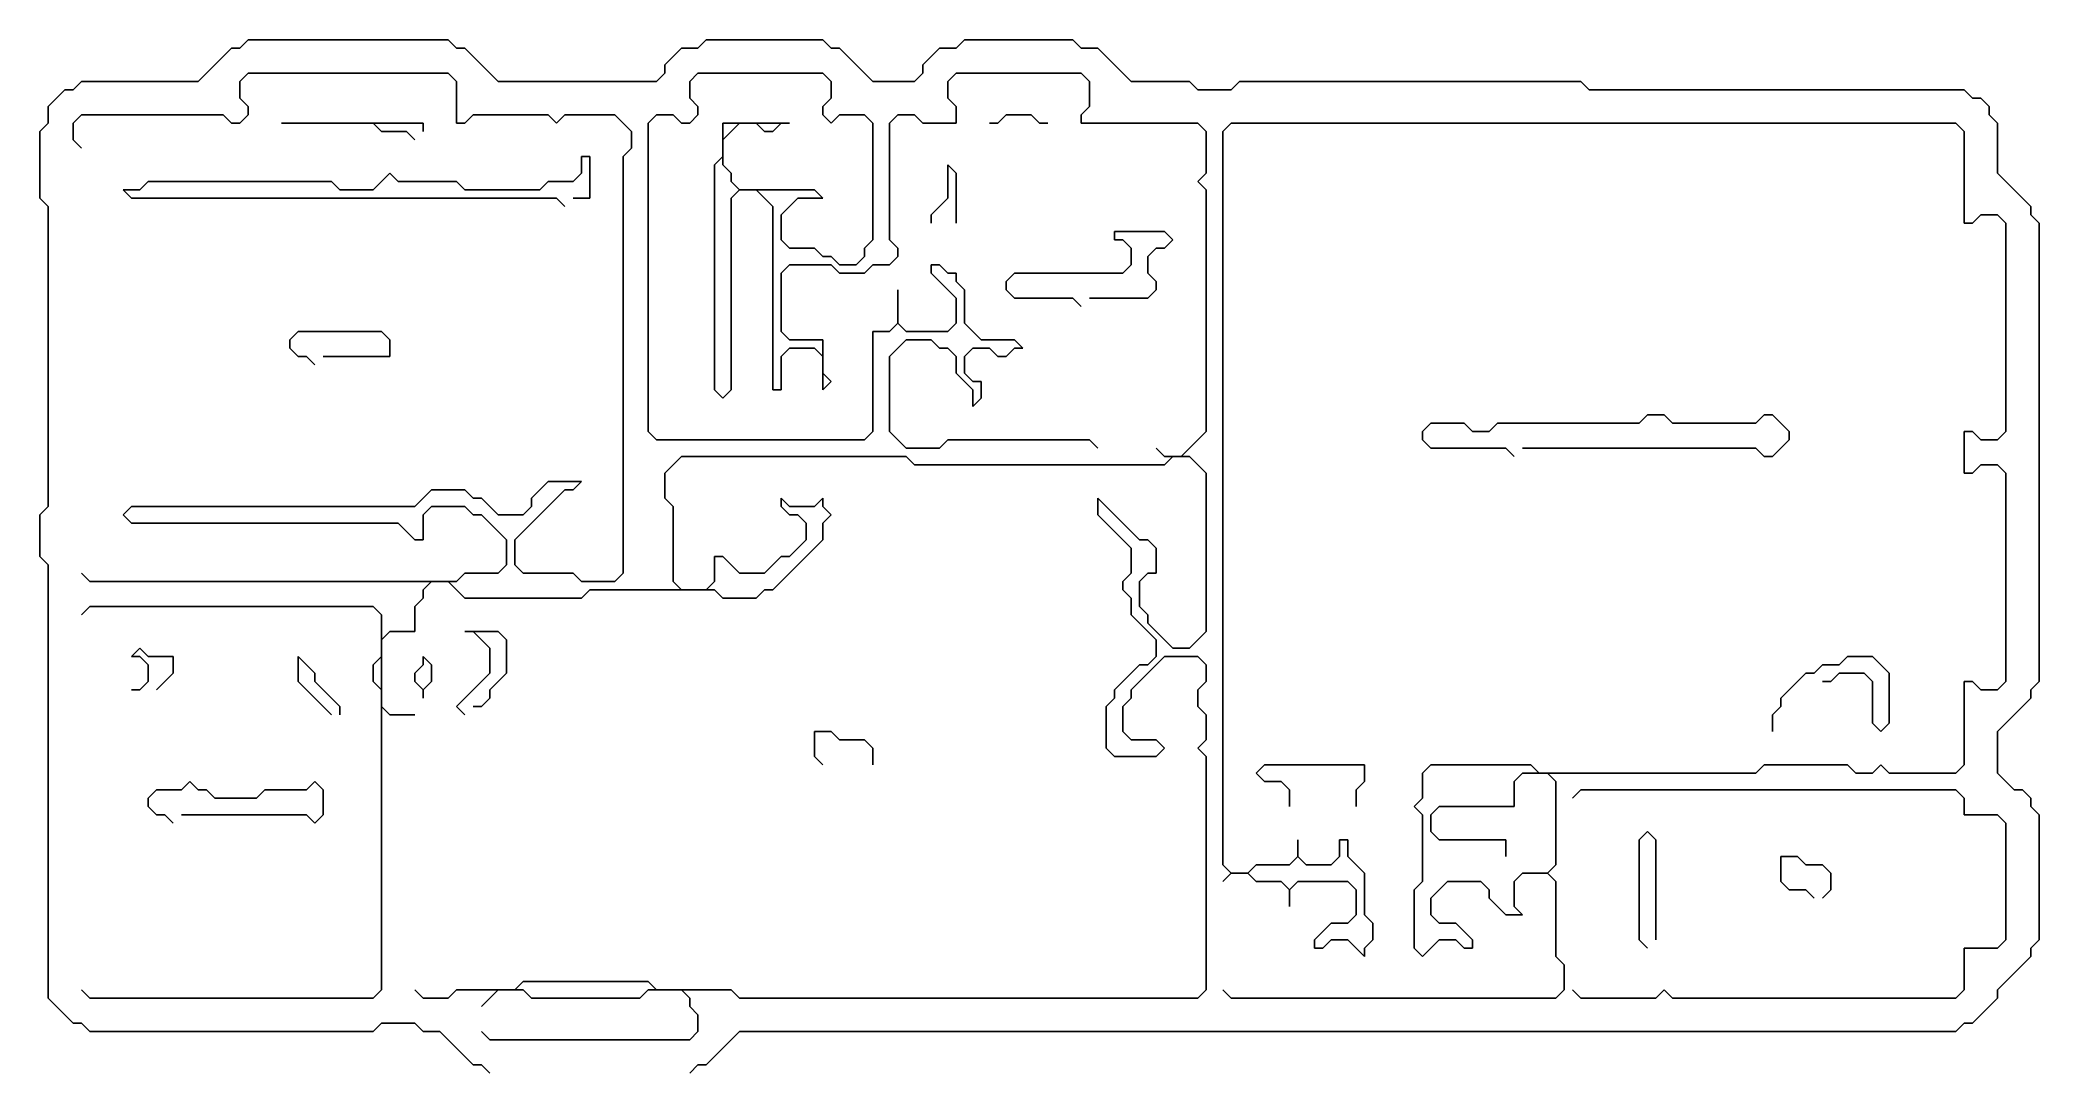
# Model space of a CAD drawing. Header units: metres. Extents: x 147 to 387, y 114 to 238.
import ezdxf

# ---------------------------------------------------------------- set-up
doc = ezdxf.new("R2010")
doc.units = ezdxf.units.M

msp = doc.modelspace()

# ---------------------------------------------------------------- linework, layer by layer
for p, q in [((171, 237), (172, 238)), ((172, 238), (196, 238)), ((196, 238), (197, 237)), ((226, 237), (227, 238)), ((227, 238), (241, 238)), ((241, 238), (242, 237)), ((257, 237), (258, 238)), ((258, 238), (271, 238)), ((271, 238), (272, 237)), ((166, 233), (170, 237)), ((170, 237), (171, 237)), ((197, 237), (198, 237)), ((198, 237), (202, 233)), ((222, 235), (224, 237)), ((224, 237), (226, 237)), ((242, 237), (243, 237)), ((243, 237), (247, 233)), ((253, 235), (255, 237)), ((255, 237), (257, 237)), ((272, 237), (274, 237)), ((274, 237), (278, 233)), ((151, 232), (152, 233)), ((152, 233), (166, 233)), ((172, 234), (171, 233)), ((171, 233), (171, 231)), ((196, 234), (172, 234)), ((197, 233), (196, 234)), ((197, 228), (197, 233)), ((202, 233), (221, 233)), ((221, 233), (222, 234)), ((222, 234), (222, 235)), ((226, 234), (225, 233)), ((225, 233), (225, 231)), ((241, 234), (226, 234)), ((242, 233), (241, 234)), ((242, 231), (242, 233)), ((247, 233), (252, 233)), ((252, 233), (253, 234)), ((253, 234), (253, 235)), ((257, 234), (256, 233)), ((256, 233), (256, 231)), ((272, 234), (257, 234)), ((273, 233), (272, 234)), ((273, 230), (273, 233)), ((278, 233), (285, 233)), ((285, 233), (286, 232)), ((290, 232), (291, 233)), ((291, 233), (332, 233)), ((332, 233), (333, 232)), ((148, 230), (150, 232)), ((150, 232), (151, 232)), ((171, 231), (172, 230)), ((225, 231), (226, 230)), ((241, 230), (242, 231)), ((256, 231), (257, 230)), ((286, 232), (290, 232)), ((333, 232), (378, 232)), ((378, 232), (379, 231)), ((379, 231), (380, 231)), ((380, 231), (381, 230)), ((147, 227), (148, 228)), ((148, 228), (148, 230)), ((152, 229), (151, 228)), ((151, 228), (151, 226)), ((169, 229), (152, 229)), ((170, 228), (169, 229)), ((171, 228), (170, 228)), ((172, 229), (171, 228)), ((172, 230), (172, 229)), ((187, 228), (176, 228)), ((176, 228), (193, 228)), ((188, 227), (187, 228)), ((193, 228), (193, 227)), ((198, 228), (197, 228)), ((199, 229), (198, 228)), ((208, 229), (199, 229)), ((209, 228), (208, 229)), ((210, 229), (209, 228)), ((216, 229), (210, 229)), ((218, 227), (216, 229)), ((221, 229), (220, 228)), ((220, 228), (220, 191)), ((223, 229), (221, 229)), ((224, 228), (223, 229)), ((225, 228), (224, 228)), ((226, 229), (225, 228)), ((226, 230), (226, 229)), ((229, 224), (229, 228)), ((229, 228), (237, 228)), ((231, 228), (229, 226)), ((233, 228), (231, 228)), ((234, 227), (233, 228)), ((236, 228), (235, 227)), ((237, 228), (236, 228)), ((241, 229), (241, 230)), ((242, 228), (241, 229)), ((243, 229), (242, 228)), ((246, 229), (243, 229)), ((247, 228), (246, 229)), ((247, 214), (247, 228)), ((250, 229), (249, 228)), ((249, 228), (249, 214)), ((252, 229), (250, 229)), ((253, 228), (252, 229)), ((257, 228), (253, 228)), ((257, 230), (257, 228)), ((261, 228), (262, 228)), ((262, 228), (263, 229)), ((263, 229), (266, 229)), ((266, 229), (267, 228)), ((267, 228), (268, 228)), ((272, 229), (273, 230)), ((272, 228), (272, 229)), ((286, 228), (272, 228)), ((287, 227), (286, 228)), ((290, 228), (289, 227)), ((377, 228), (290, 228)), ((378, 227), (377, 228)), ((381, 230), (381, 229)), ((381, 229), (382, 228)), ((382, 228), (382, 222)), ((147, 219), (147, 227)), ((151, 226), (152, 225)), ((191, 227), (188, 227)), ((192, 226), (191, 227)), ((218, 225), (218, 227)), ((229, 226), (229, 223)), ((235, 227), (234, 227)), ((287, 222), (287, 227)), ((289, 227), (289, 139)), ((378, 216), (378, 227)), ((212, 222), (212, 224)), ((212, 224), (213, 224)), ((213, 224), (213, 219)), ((217, 224), (218, 225)), ((217, 174), (217, 224)), ((228, 223), (229, 224)), ((159, 220), (160, 221)), ((160, 221), (182, 221)), ((182, 221), (183, 220)), ((187, 220), (189, 222)), ((189, 222), (190, 221)), ((190, 221), (197, 221)), ((197, 221), (198, 220)), ((207, 220), (208, 221)), ((208, 221), (211, 221)), ((211, 221), (212, 222)), ((228, 196), (228, 223)), ((229, 223), (230, 222)), ((230, 222), (230, 221)), ((230, 221), (231, 220)), ((256, 219), (256, 223)), ((256, 223), (257, 222)), ((257, 222), (257, 216)), ((286, 221), (287, 222)), ((287, 220), (286, 221)), ((382, 222), (386, 218)), ((148, 218), (147, 219)), ((158, 219), (157, 220)), ((157, 220), (159, 220)), ((209, 219), (158, 219)), ((183, 220), (187, 220)), ((198, 220), (207, 220)), ((210, 218), (209, 219)), ((213, 219), (211, 219)), ((231, 220), (230, 219)), ((230, 219), (230, 196)), ((233, 220), (231, 220)), ((231, 220), (240, 220)), ((235, 218), (233, 220)), ((238, 219), (236, 217)), ((241, 219), (238, 219)), ((240, 220), (241, 219)), ((254, 217), (256, 219)), ((287, 191), (287, 220)), ((148, 182), (148, 218)), ((235, 196), (235, 218)), ((236, 217), (236, 214)), ((254, 216), (254, 217)), ((379, 216), (378, 216)), ((380, 217), (379, 216)), ((382, 217), (380, 217)), ((383, 216), (382, 217)), ((383, 191), (383, 216)), ((386, 218), (386, 217)), ((386, 217), (387, 216)), ((387, 216), (387, 161)), ((236, 214), (237, 213)), ((246, 213), (247, 214)), ((249, 214), (250, 213)), ((276, 214), (276, 215)), ((276, 215), (282, 215)), ((277, 214), (276, 214)), ((278, 213), (277, 214)), ((282, 215), (283, 214)), ((283, 214), (282, 213)), ((237, 213), (240, 213)), ((240, 213), (241, 212)), ((241, 212), (242, 212)), ((242, 212), (243, 211)), ((245, 211), (246, 212)), ((246, 212), (246, 213)), ((250, 212), (249, 211)), ((250, 213), (250, 212)), ((278, 211), (278, 213)), ((281, 213), (280, 212)), ((280, 212), (280, 210)), ((282, 213), (281, 213)), ((237, 211), (236, 210)), ((236, 210), (236, 203)), ((242, 211), (237, 211)), ((243, 210), (242, 211)), ((243, 211), (245, 211)), ((246, 210), (243, 210)), ((247, 211), (246, 210)), ((249, 211), (247, 211)), ((254, 210), (254, 211)), ((254, 211), (255, 211)), ((257, 207), (254, 210)), ((255, 211), (256, 210)), ((256, 210), (257, 210)), ((257, 210), (257, 209)), ((257, 209), (258, 208)), ((263, 209), (264, 210)), ((263, 208), (263, 209)), ((264, 210), (277, 210)), ((277, 210), (278, 211)), ((280, 210), (281, 209)), ((281, 209), (281, 208)), ((250, 204), (250, 208)), ((250, 208), (250, 204)), ((257, 204), (257, 207)), ((258, 208), (258, 204)), ((264, 207), (263, 208)), ((271, 207), (264, 207)), ((272, 206), (271, 207)), ((280, 207), (273, 207)), ((281, 208), (280, 207)), ((249, 203), (250, 204)), ((250, 204), (251, 203)), ((256, 203), (257, 204)), ((258, 204), (260, 202)), ((177, 202), (178, 203)), ((177, 201), (177, 202)), ((178, 203), (188, 203)), ((188, 203), (189, 202)), ((189, 202), (189, 200)), ((236, 203), (237, 202)), ((237, 202), (241, 202)), ((241, 202), (241, 198)), ((247, 191), (247, 203)), ((247, 203), (249, 203)), ((251, 202), (249, 200)), ((251, 203), (256, 203)), ((254, 202), (251, 202)), ((255, 201), (254, 202)), ((260, 202), (264, 202)), ((264, 202), (265, 201)), ((178, 200), (177, 201)), ((179, 200), (178, 200)), ((180, 199), (179, 200)), ((189, 200), (181, 200)), ((237, 201), (236, 200)), ((236, 200), (236, 196)), ((240, 201), (237, 201)), ((241, 200), (240, 201)), ((241, 196), (241, 200)), ((249, 200), (249, 191)), ((256, 201), (255, 201)), ((257, 200), (256, 201)), ((257, 198), (257, 200)), ((259, 201), (258, 200)), ((258, 200), (258, 198)), ((261, 201), (259, 201)), ((262, 200), (261, 201)), ((263, 200), (262, 200)), ((264, 201), (263, 200)), ((265, 201), (264, 201)), ((241, 198), (242, 197)), ((242, 197), (241, 196)), ((259, 196), (257, 198)), ((258, 198), (259, 197)), ((259, 197), (260, 197)), ((260, 197), (260, 195)), ((229, 195), (228, 196)), ((230, 196), (229, 195)), ((236, 196), (235, 196)), ((259, 194), (259, 196)), ((260, 195), (259, 194)), ((313, 191), (314, 192)), ((314, 192), (318, 192)), ((318, 192), (319, 191)), ((321, 191), (322, 192)), ((322, 192), (339, 192)), ((339, 192), (340, 193)), ((340, 193), (342, 193)), ((342, 193), (343, 192)), ((343, 192), (353, 192)), ((353, 192), (354, 193)), ((354, 193), (355, 193)), ((355, 193), (357, 191)), ((220, 191), (221, 190)), ((221, 190), (246, 190)), ((246, 190), (247, 191)), ((249, 191), (251, 189)), ((255, 189), (256, 190)), ((256, 190), (273, 190)), ((273, 190), (274, 189)), ((284, 188), (287, 191)), ((313, 190), (313, 191)), ((314, 189), (313, 190)), ((319, 191), (321, 191)), ((357, 190), (355, 188)), ((357, 191), (357, 190)), ((378, 186), (378, 191)), ((378, 191), (379, 191)), ((379, 191), (380, 190)), ((380, 190), (382, 190)), ((382, 190), (383, 191)), ((224, 188), (222, 186)), ((251, 188), (224, 188)), ((251, 189), (255, 189)), ((252, 187), (251, 188)), ((281, 189), (282, 188)), ((282, 188), (284, 188)), ((283, 188), (282, 187)), ((285, 188), (283, 188)), ((287, 186), (285, 188)), ((323, 189), (314, 189)), ((324, 188), (323, 189)), ((353, 189), (325, 189)), ((354, 188), (353, 189)), ((355, 188), (354, 188)), ((206, 183), (208, 185)), ((208, 185), (212, 185)), ((212, 185), (211, 184)), ((222, 186), (222, 183)), ((282, 187), (252, 187)), ((287, 167), (287, 186)), ((379, 186), (378, 186)), ((380, 187), (379, 186)), ((382, 187), (380, 187)), ((383, 186), (382, 187)), ((383, 161), (383, 186)), ((192, 182), (194, 184)), ((194, 184), (198, 184)), ((198, 184), (199, 183)), ((199, 183), (200, 183)), ((200, 183), (202, 181)), ((210, 184), (204, 178)), ((206, 182), (206, 183)), ((211, 184), (210, 184)), ((222, 183), (223, 182)), ((236, 182), (236, 183)), ((236, 183), (237, 182)), ((240, 182), (241, 183)), ((241, 183), (241, 182)), ((274, 181), (274, 183)), ((274, 183), (279, 178)), ((147, 181), (148, 182)), ((147, 176), (147, 181)), ((157, 181), (158, 182)), ((158, 180), (157, 181)), ((158, 182), (192, 182)), ((190, 180), (158, 180)), ((192, 178), (190, 180)), ((194, 182), (193, 181)), ((193, 181), (193, 178)), ((198, 182), (194, 182)), ((199, 181), (198, 182)), ((200, 181), (199, 181)), ((203, 178), (200, 181)), ((202, 181), (205, 181)), ((205, 181), (206, 182)), ((223, 182), (223, 173)), ((237, 181), (236, 182)), ((237, 182), (240, 182)), ((238, 181), (237, 181)), ((239, 180), (238, 181)), ((239, 178), (239, 180)), ((241, 182), (242, 181)), ((242, 181), (241, 180)), ((241, 180), (241, 178)), ((278, 177), (274, 181)), ((193, 178), (192, 178)), ((203, 175), (203, 178)), ((204, 178), (204, 175)), ((241, 178), (235, 172)), ((237, 176), (239, 178)), ((279, 178), (280, 178)), ((280, 178), (281, 177)), ((148, 175), (147, 176)), ((228, 173), (228, 176)), ((228, 176), (229, 176)), ((229, 176), (231, 174)), ((234, 174), (236, 176)), ((236, 176), (237, 176)), ((278, 174), (278, 177)), ((281, 177), (281, 174)), ((148, 123), (148, 175)), ((152, 174), (153, 173)), ((153, 173), (197, 173)), ((194, 173), (193, 172)), ((196, 173), (194, 173)), ((198, 171), (196, 173)), ((197, 173), (198, 174)), ((198, 174), (202, 174)), ((202, 174), (203, 175)), ((204, 175), (205, 174)), ((205, 174), (211, 174)), ((211, 174), (212, 173)), ((212, 173), (216, 173)), ((216, 173), (217, 174)), ((223, 173), (224, 172)), ((227, 172), (228, 173)), ((231, 174), (234, 174)), ((277, 173), (278, 174)), ((277, 172), (277, 173)), ((280, 174), (279, 173)), ((279, 173), (279, 170)), ((281, 174), (280, 174)), ((193, 171), (192, 170)), ((193, 172), (193, 171)), ((212, 171), (198, 171)), ((213, 172), (212, 171)), ((228, 172), (213, 172)), ((224, 172), (227, 172)), ((229, 171), (228, 172)), ((233, 171), (229, 171)), ((234, 172), (233, 171)), ((235, 172), (234, 172)), ((278, 171), (277, 172)), ((278, 169), (278, 171)), ((153, 170), (152, 169)), ((187, 170), (153, 170)), ((188, 169), (187, 170)), ((188, 164), (188, 169)), ((192, 170), (192, 167)), ((281, 166), (278, 169)), ((279, 170), (280, 169)), ((280, 169), (280, 168)), ((280, 168), (283, 165)), ((189, 167), (188, 166)), ((188, 166), (188, 158)), ((192, 167), (189, 167)), ((199, 167), (198, 167)), ((198, 167), (202, 167)), ((201, 165), (199, 167)), ((202, 167), (203, 166)), ((203, 166), (203, 162)), ((281, 164), (281, 166)), ((285, 165), (287, 167)), ((158, 164), (159, 165)), ((159, 164), (158, 164)), ((159, 165), (160, 164)), ((160, 163), (159, 164)), ((160, 164), (163, 164)), ((163, 164), (163, 162)), ((178, 161), (178, 164)), ((178, 164), (180, 162)), ((187, 163), (188, 164)), ((193, 163), (193, 164)), ((193, 164), (194, 163)), ((201, 162), (201, 165)), ((282, 164), (278, 160)), ((280, 163), (281, 164)), ((286, 164), (282, 164)), ((283, 165), (285, 165)), ((287, 163), (286, 164)), ((363, 163), (364, 164)), ((364, 164), (367, 164)), ((367, 164), (369, 162)), ((159, 160), (160, 161)), ((160, 161), (160, 163)), ((163, 162), (161, 160)), ((182, 157), (178, 161)), ((180, 162), (180, 161)), ((180, 161), (183, 158)), ((187, 161), (187, 163)), ((188, 160), (187, 161)), ((192, 162), (193, 163)), ((192, 161), (192, 162)), ((193, 160), (192, 161)), ((194, 161), (193, 160)), ((194, 163), (194, 161)), ((197, 158), (201, 162)), ((203, 162), (201, 160)), ((276, 160), (279, 163)), ((279, 163), (280, 163)), ((286, 160), (287, 161)), ((287, 161), (287, 163)), ((356, 159), (359, 162)), ((359, 162), (360, 162)), ((360, 162), (361, 163)), ((361, 163), (363, 163)), ((362, 161), (361, 161)), ((363, 162), (362, 161)), ((366, 162), (363, 162)), ((367, 161), (366, 162)), ((367, 156), (367, 161)), ((369, 162), (369, 156)), ((378, 151), (378, 161)), ((378, 161), (379, 161)), ((379, 161), (380, 160)), ((382, 160), (383, 161)), ((387, 161), (386, 160)), ((158, 160), (159, 160)), ((188, 124), (188, 160)), ((193, 159), (193, 160)), ((201, 159), (200, 158)), ((201, 160), (201, 159)), ((275, 158), (276, 159)), ((276, 159), (276, 160)), ((278, 159), (277, 158)), ((278, 160), (278, 159)), ((286, 158), (286, 160)), ((356, 158), (356, 159)), ((380, 160), (382, 160)), ((386, 159), (382, 155)), ((386, 160), (386, 159)), ((183, 158), (183, 157)), ((188, 158), (189, 157)), ((189, 157), (192, 157)), ((198, 157), (197, 158)), ((200, 158), (199, 158)), ((275, 153), (275, 158)), ((277, 158), (277, 155)), ((287, 157), (286, 158)), ((287, 154), (287, 157)), ((355, 157), (356, 158)), ((355, 155), (355, 157)), ((368, 155), (367, 156)), ((369, 156), (368, 155)), ((240, 152), (240, 155)), ((240, 155), (242, 155)), ((242, 155), (243, 154)), ((243, 154), (246, 154)), ((246, 154), (247, 153)), ((277, 155), (278, 154)), ((278, 154), (281, 154)), ((281, 154), (282, 153)), ((286, 153), (287, 154)), ((382, 155), (382, 150)), ((241, 151), (240, 152)), ((247, 153), (247, 151)), ((276, 152), (275, 153)), ((281, 152), (276, 152)), ((282, 153), (281, 152)), ((287, 152), (286, 153)), ((287, 124), (287, 152)), ((164, 148), (165, 149)), ((165, 149), (166, 148)), ((179, 148), (180, 149)), ((180, 149), (181, 148)), ((293, 150), (294, 151)), ((294, 149), (293, 150)), ((294, 151), (306, 151)), ((296, 149), (294, 149)), ((297, 148), (296, 149)), ((306, 149), (305, 148)), ((306, 151), (306, 149)), ((313, 150), (314, 151)), ((313, 147), (313, 150)), ((314, 151), (326, 151)), ((325, 150), (324, 149)), ((324, 149), (324, 146)), ((328, 150), (325, 150)), ((326, 151), (327, 150)), ((327, 150), (353, 150)), ((329, 149), (328, 150)), ((329, 139), (329, 149)), ((353, 150), (354, 151)), ((354, 151), (364, 151)), ((364, 151), (365, 150)), ((365, 150), (367, 150)), ((367, 150), (368, 151)), ((368, 151), (369, 150)), ((369, 150), (377, 150)), ((377, 150), (378, 151)), ((382, 150), (384, 148)), ((160, 147), (161, 148)), ((160, 146), (160, 147)), ((161, 148), (164, 148)), ((166, 148), (167, 148)), ((167, 148), (168, 147)), ((168, 147), (173, 147)), ((173, 147), (174, 148)), ((174, 148), (179, 148)), ((181, 148), (181, 145)), ((297, 146), (297, 148)), ((305, 148), (305, 146)), ((312, 146), (313, 147)), ((332, 148), (331, 147)), ((377, 148), (332, 148)), ((378, 147), (377, 148)), ((378, 145), (378, 147)), ((384, 148), (385, 148)), ((385, 148), (386, 147)), ((386, 147), (386, 146)), ((161, 145), (160, 146)), ((162, 145), (161, 145)), ((163, 144), (162, 145)), ((179, 145), (164, 145)), ((180, 144), (179, 145)), ((181, 145), (180, 144)), ((313, 145), (312, 146)), ((313, 137), (313, 145)), ((315, 146), (314, 145)), ((314, 145), (314, 143)), ((324, 146), (315, 146)), ((382, 145), (378, 145)), ((383, 144), (382, 145)), ((383, 130), (383, 144)), ((386, 146), (387, 145)), ((387, 145), (387, 130)), ((298, 140), (298, 142)), ((298, 142), (298, 140)), ((303, 140), (303, 142)), ((303, 142), (304, 142)), ((304, 142), (304, 140)), ((314, 143), (315, 142)), ((315, 142), (323, 142)), ((323, 142), (323, 140)), ((339, 142), (340, 143)), ((339, 130), (339, 142)), ((340, 143), (341, 142)), ((341, 142), (341, 130)), ((297, 139), (298, 140)), ((298, 140), (299, 139)), ((302, 139), (303, 140)), ((304, 140), (306, 138)), ((356, 137), (356, 140)), ((356, 140), (358, 140)), ((358, 140), (359, 139)), ((289, 139), (290, 138)), ((290, 138), (289, 137)), ((290, 138), (292, 138)), ((292, 138), (290, 138)), ((292, 138), (293, 139)), ((293, 137), (292, 138)), ((293, 139), (297, 139)), ((296, 137), (293, 137)), ((297, 136), (296, 137)), ((298, 137), (297, 136)), ((304, 137), (298, 137)), ((299, 139), (302, 139)), ((305, 136), (304, 137)), ((306, 138), (306, 133)), ((312, 136), (313, 137)), ((316, 137), (314, 135)), ((320, 137), (316, 137)), ((321, 136), (320, 137)), ((325, 138), (324, 137)), ((324, 137), (324, 134)), ((325, 138), (328, 138)), ((328, 138), (325, 138)), ((328, 138), (329, 139)), ((329, 137), (328, 138)), ((329, 128), (329, 137)), ((357, 136), (356, 137)), ((359, 139), (361, 139)), ((361, 139), (362, 138)), ((362, 138), (362, 136)), ((297, 136), (297, 134)), ((297, 134), (297, 136)), ((305, 133), (305, 136)), ((312, 129), (312, 136)), ((314, 135), (314, 133)), ((321, 135), (321, 136)), ((323, 133), (321, 135)), ((359, 136), (357, 136)), ((360, 135), (359, 136)), ((362, 136), (361, 135)), ((300, 130), (302, 132)), ((302, 132), (304, 132)), ((304, 132), (305, 133)), ((306, 133), (307, 132)), ((307, 132), (307, 130)), ((314, 133), (315, 132)), ((315, 132), (317, 132)), ((317, 132), (319, 130)), ((325, 133), (323, 133)), ((324, 134), (325, 133)), ((300, 129), (300, 130)), ((302, 130), (301, 129)), ((304, 130), (302, 130)), ((306, 128), (304, 130)), ((307, 130), (306, 129)), ((315, 130), (313, 128)), ((317, 130), (315, 130)), ((318, 129), (317, 130)), ((319, 130), (319, 129)), ((340, 129), (339, 130)), ((382, 129), (383, 130)), ((387, 130), (386, 129)), ((301, 129), (300, 129)), ((306, 129), (306, 128)), ((313, 128), (312, 129)), ((319, 129), (318, 129)), ((330, 127), (329, 128)), ((378, 124), (378, 129)), ((378, 129), (382, 129)), ((386, 128), (382, 124)), ((386, 129), (386, 128)), ((204, 124), (205, 125)), ((205, 125), (220, 125)), ((220, 125), (221, 124)), ((330, 124), (330, 127)), ((151, 120), (148, 123)), ((152, 124), (153, 123)), ((153, 123), (187, 123)), ((187, 123), (188, 124)), ((192, 124), (193, 123)), ((193, 123), (196, 123)), ((196, 123), (197, 124)), ((197, 124), (204, 124)), ((202, 124), (200, 122)), ((205, 124), (202, 124)), ((206, 123), (205, 124)), ((219, 123), (206, 123)), ((220, 124), (219, 123)), ((224, 124), (220, 124)), ((221, 124), (230, 124)), ((225, 123), (224, 124)), ((225, 122), (225, 123)), ((230, 124), (231, 123)), ((231, 123), (286, 123)), ((286, 123), (287, 124)), ((289, 124), (290, 123)), ((290, 123), (329, 123)), ((329, 123), (330, 124)), ((331, 124), (332, 123)), ((332, 123), (341, 123)), ((341, 123), (342, 124)), ((342, 124), (343, 123)), ((343, 123), (377, 123)), ((377, 123), (378, 124)), ((382, 123), (379, 120)), ((382, 124), (382, 123)), ((152, 120), (151, 120)), ((153, 119), (152, 120)), ((188, 120), (187, 119)), ((192, 120), (188, 120)), ((193, 119), (192, 120)), ((226, 121), (225, 122)), ((226, 119), (226, 121)), ((378, 120), (377, 119)), ((379, 120), (378, 120)), ((187, 119), (153, 119)), ((195, 119), (193, 119)), ((199, 115), (195, 119)), ((200, 119), (201, 118)), ((201, 118), (225, 118)), ((225, 118), (226, 119)), ((231, 119), (227, 115)), ((377, 119), (231, 119)), ((200, 115), (199, 115)), ((201, 114), (200, 115)), ((226, 115), (225, 114)), ((227, 115), (226, 115))]:
    msp.add_line(p, q)

doc.saveas('drawing.dxf')
